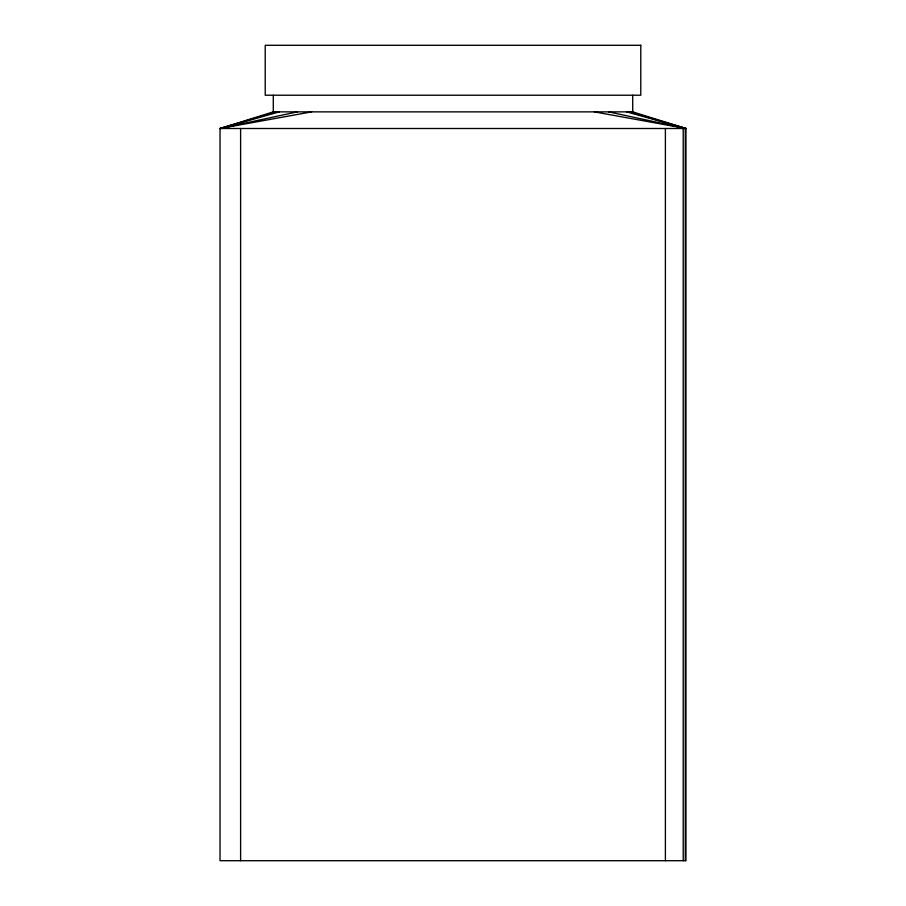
<?xml version="1.0" encoding="UTF-8"?>
<svg xmlns="http://www.w3.org/2000/svg" width="906" height="906" viewBox="0 0 906 906"><rect width="100%" height="100%" fill="white"/><g stroke="black" fill="none" stroke-linecap="round" stroke-linejoin="round"><path stroke-width="1.36" d="M629.659 111.868L685.967 128.505L220.033 128.505L273.284 111.868L632.716 111.868L685.967 128.505L685.967 860.7L220.033 860.7L220.033 128.505L276.341 111.868M311.641 111.868L220.033 128.505L279.399 111.868M220.033 128.505L297.361 111.868M594.359 111.868L685.967 128.505L626.601 111.868M608.639 111.868L685.967 128.505M685.276 128.505L685.276 860.7M683.215 128.505L683.215 860.7M665.389 128.505L665.389 860.7M632.716 95.221L632.716 111.868M273.284 95.221L273.284 111.868M240.611 128.505L240.611 860.7M640.78 45.3L265.22 45.3L265.22 95.221L640.78 95.221L640.78 45.3"/></g></svg>
